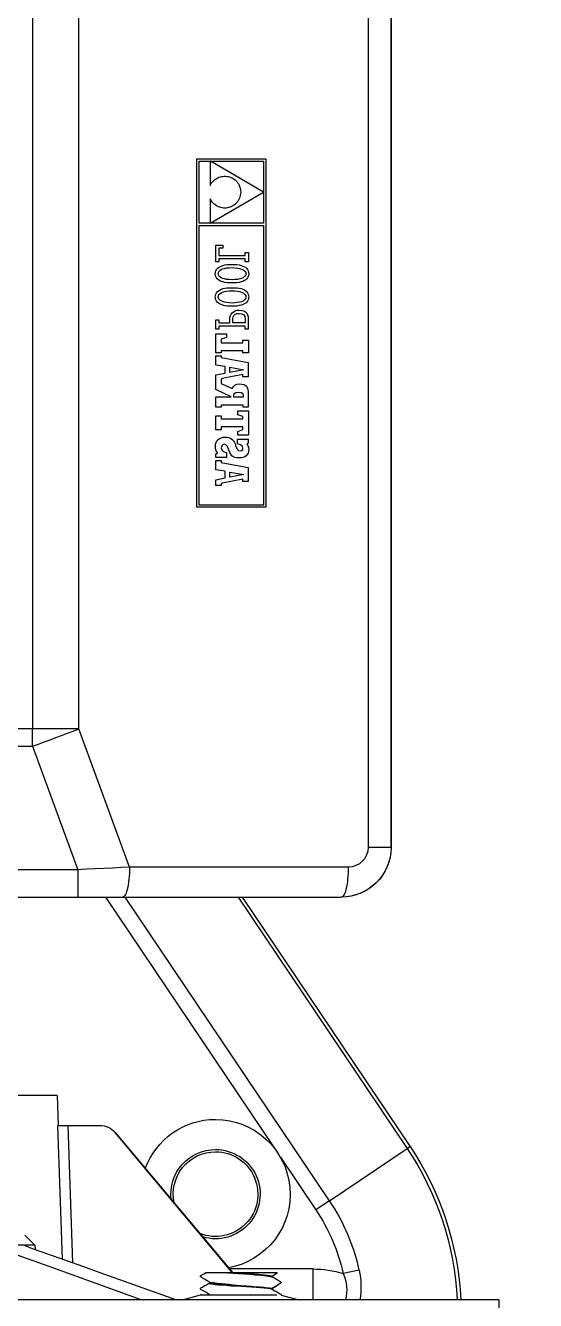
# Model space of a CAD drawing. Header units: millimetres. Extents: x -294625 to 2136527, y -251383 to 128331.
# Drawn here: x 1087869.5 to 1087920.7, y -78217.3 to -78089.6 of the extents above; entities that cross this region are included whole.
import ezdxf

# ---------------------------------------------------------------- set-up
doc = ezdxf.new("R2010")
doc.units = ezdxf.units.MM
doc.layers.add('N3-NOTE', color=11, linetype='Continuous', lineweight=13)
doc.styles.add('P-VNTIMEH', font='vntimeh.shx', dxfattribs={"width": 0.75, "height": 300})
doc.dimstyles.new('N-NOTE', dxfattribs={"dimtxt": 200, "dimasz": 30, "dimexe": 50, "dimexo": 50, "dimgap": 100, "dimtad": 1, "dimdec": 0, "dimdsep": 46, "dimtxsty": 'P-VNTIMEH', "dimblk": 'OPEN30', "dimcen": 0, "dimse1": 1, "dimse2": 1, "dimclrd": 256, "dimclre": 7, "dimclrt": 256, "dimadec": 0, "dimazin": 0, "dimtfac": 1, "dimtdec": 0, "dimtix": 1, "dimtmove": 2, "dimatfit": 3, "dimldrblk": 'OPEN30', "dimfxl": 1, "dimtolj": 1, "dimtzin": 0, "dimarcsym": 0})

# ---------------------------------------------------------------- blocks, each defined once
blk = doc.blocks.new('MB bom')
at = {"color": 8, "linetype": 'Continuous'}
for p, q in [((-199063.15, 638736.99), (-199069.15, 638737.04)), ((-199063.15, 638736.99), (-199063.15, 638672.04)), ((-199053.21, 638719.98), (-199047.96, 638727.78)), ((-199047.96, 638727.78), (-199047.75, 638728.08)), ((-199022.75, 638710.8), (-199047.96, 638727.78)), ((-199047.75, 638728.08), (-199022.75, 638711.24)), ((-198921.42, 638726.17), (-199017.78, 638726.17)), ((-199017.75, 638726.17), (-198921.45, 638726.17)), ((-199017.75, 638723.87), (-199017.75, 638726.17)), ((-199060.16, 638722.95), (-199060.52, 638721.35)), ((-198921.45, 638723.87), (-199017.75, 638723.87)), ((-199022.6, 638721.39), (-199022.68, 638721.32)), ((-199022.49, 638721.46), (-199022.6, 638721.39)), ((-199022.35, 638721.52), (-199022.49, 638721.46)), ((-199022.18, 638721.58), (-199022.35, 638721.52)), ((-199021.98, 638721.64), (-199022.18, 638721.58)), ((-199021.76, 638721.69), (-199021.98, 638721.64)), ((-199021.51, 638721.74), (-199021.76, 638721.69)), ((-199021.25, 638721.78), (-199021.51, 638721.74)), ((-199020.97, 638721.81), (-199021.25, 638721.78)), ((-199020.68, 638721.83), (-199020.97, 638721.81)), ((-199020.37, 638721.85), (-199020.68, 638721.83)), ((-199020.06, 638721.86), (-199020.37, 638721.85)), ((-199019.75, 638721.87), (-199020.06, 638721.86)), ((-199019.75, 638721.87), (-199019.75, 638699.91)), ((-199022.73, 638721.25), (-199022.75, 638721.17)), ((-199022.75, 638699.21), (-199022.75, 638721.17)), ((-199022.75, 638604.29), (-199022.75, 638721.16)), ((-199022.68, 638721.32), (-199022.73, 638721.25)), ((-199053.21, 638719.98), (-199054.12, 638718.62)), ((-199053.21, 638719.98), (-199022.75, 638699.47)), ((-199063.15, 638718.34), (-199060.05, 638718.34)), ((-199060.05, 638718.34), (-199060.05, 638709.94)), ((-199048.84, 638715.06), (-199054.12, 638718.62)), ((-199062.67, 638715.14), (-199063.15, 638716.95)), ((-199062.67, 638715.14), (-199062.67, 638715.14)), ((-199062.63, 638715.13), (-199062.67, 638715.14)), ((-199062.61, 638715.12), (-199062.63, 638715.13)), ((-199062.6, 638715.11), (-199062.61, 638715.12)), ((-199062.59, 638715.09), (-199062.6, 638715.11)), ((-199062.55, 638715.03), (-199062.59, 638715.09)), ((-199062.49, 638714.93), (-199062.55, 638715.03)), ((-199061.54, 638715.01), (-199061.62, 638714.87)), ((-199061.49, 638715.08), (-199061.54, 638715.01)), ((-199061.46, 638715.13), (-199061.49, 638715.08)), ((-199061.43, 638715.14), (-199061.46, 638715.13)), ((-199061.42, 638715.14), (-199061.43, 638715.14)), ((-199061.41, 638715.14), (-199061.42, 638715.14)), ((-199061.4, 638715.14), (-199061.41, 638715.14)), ((-199061.37, 638715.12), (-199061.4, 638715.14)), ((-199061.35, 638715.1), (-199061.37, 638715.12)), ((-199061.34, 638715.09), (-199061.35, 638715.1)), ((-199061.3, 638715.02), (-199061.34, 638715.09)), ((-199061.24, 638714.93), (-199061.3, 638715.02)), ((-199062.65, 638712.12), (-199062.65, 638714.7)), ((-199062.45, 638714.85), (-199062.49, 638714.93)), ((-199062.36, 638714.7), (-199062.45, 638714.85)), ((-199062.24, 638714.49), (-199062.36, 638714.7)), ((-199062.08, 638714.22), (-199062.24, 638714.49)), ((-199062.06, 638714.21), (-199062.08, 638714.22)), ((-199062.06, 638714.15), (-199062.08, 638714.21)), ((-199062.04, 638714.2), (-199062.06, 638714.21)), ((-199062.02, 638713.99), (-199062.06, 638714.15)), ((-199062, 638714.21), (-199062.04, 638714.2)), ((-199062.03, 638714.19), (-199062.04, 638714.19)), ((-199062.04, 638714.19), (-199062.04, 638714.19)), ((-199061.99, 638714.12), (-199062.03, 638714.19)), ((-199061.99, 638713.75), (-199062.02, 638713.99)), ((-199061.98, 638714.24), (-199062, 638714.21)), ((-199061.96, 638713.96), (-199061.99, 638714.12)), ((-199061.96, 638713.44), (-199061.99, 638713.75)), ((-199061.95, 638714.3), (-199061.98, 638714.24)), ((-199061.93, 638713.72), (-199061.96, 638713.96)), ((-199061.88, 638714.42), (-199061.95, 638714.3)), ((-199061.89, 638713.41), (-199061.93, 638713.72)), ((-199061.84, 638714.48), (-199061.88, 638714.42)), ((-199061.8, 638714.55), (-199061.84, 638714.48)), ((-199061.73, 638714.67), (-199061.8, 638714.55)), ((-199061.62, 638714.87), (-199061.73, 638714.67)), ((-199061.19, 638714.84), (-199061.24, 638714.93)), ((-199061.11, 638714.69), (-199061.19, 638714.84)), ((-199060.99, 638714.49), (-199061.11, 638714.69)), ((-199060.83, 638714.22), (-199060.99, 638714.49)), ((-199060.81, 638714.21), (-199060.83, 638714.22)), ((-199060.79, 638714.2), (-199060.81, 638714.21)), ((-199060.81, 638714.2), (-199060.81, 638714.2)), ((-199060.78, 638714.2), (-199060.79, 638714.19)), ((-199060.75, 638714.13), (-199060.78, 638714.2)), ((-199060.71, 638713.98), (-199060.75, 638714.13)), ((-199060.68, 638713.75), (-199060.71, 638713.98)), ((-199060.65, 638713.45), (-199060.68, 638713.75)), ((-199060.45, 638714.75), (-199060.45, 638714.76)), ((-199060.45, 638714.72), (-199060.45, 638710.71)), ((-199022.75, 638697.49), (-199047.91, 638714.43)), ((-199061.92, 638713.07), (-199061.96, 638713.44)), ((-199061.89, 638712.63), (-199061.92, 638713.07)), ((-199061.86, 638713.04), (-199061.89, 638713.41)), ((-199061.86, 638712.16), (-199061.89, 638712.63)), ((-199061.83, 638712.62), (-199061.86, 638713.04)), ((-199061.79, 638712.14), (-199061.83, 638712.62)), ((-199060.62, 638713.09), (-199060.65, 638713.45)), ((-199060.58, 638712.67), (-199060.62, 638713.09)), ((-199060.55, 638712.2), (-199060.58, 638712.67)), ((-198948.72, 638713.59), (-198983.66, 638713.59)), ((-198983.66, 638713.59), (-198983.66, 638706.67)), ((-198955.38, 638713.37), (-198983.44, 638713.37)), ((-198983.44, 638713.37), (-198983.44, 638706.89)), ((-198955.38, 638706.89), (-198955.38, 638713.37)), ((-198955.15, 638713.37), (-198955.15, 638708.01)), ((-198955.15, 638708.01), (-198952.06, 638713.37)), ((-198952.06, 638713.37), (-198955.15, 638713.37)), ((-198952.05, 638713.37), (-198948.94, 638708.03)), ((-198948.94, 638713.37), (-198952.05, 638713.37)), ((-198948.94, 638708.03), (-198948.94, 638713.37)), ((-198948.72, 638706.67), (-198948.72, 638713.59)), ((-199062.67, 638712.13), (-199062.67, 638707.23)), ((-199062.65, 638712.12), (-199062.67, 638712.13)), ((-199062.65, 638712.12), (-199062.65, 638712.04)), ((-199061.82, 638711.65), (-199061.86, 638712.16)), ((-199061.79, 638711.14), (-199061.82, 638711.65)), ((-199061.76, 638711.65), (-199061.79, 638712.14)), ((-199061.76, 638710.63), (-199061.79, 638711.14)), ((-199061.73, 638711.14), (-199061.76, 638711.65)), ((-199061.7, 638710.63), (-199061.73, 638711.14)), ((-199060.51, 638711.7), (-199060.55, 638712.2)), ((-199060.48, 638711.19), (-199060.51, 638711.7)), ((-199060.45, 638710.68), (-199060.48, 638711.19)), ((-198980.84, 638711.3), (-198981.25, 638709.2)), ((-198981.07, 638711.82), (-198981.07, 638711.3)), ((-198979.66, 638711.82), (-198981.07, 638711.82)), ((-198981.07, 638711.3), (-198980.84, 638711.3)), ((-198980.38, 638711.38), (-198980.65, 638709.98)), ((-198980.13, 638709.98), (-198980.38, 638711.38)), ((-198979.15, 638709.1), (-198979.66, 638711.82)), ((-198978.66, 638711.32), (-198978.7, 638711.13)), ((-198978.59, 638711.49), (-198978.66, 638711.32)), ((-198978.49, 638711.62), (-198978.59, 638711.49)), ((-198978.37, 638711.73), (-198978.49, 638711.62)), ((-198978.23, 638711.81), (-198978.37, 638711.73)), ((-198978.06, 638711.86), (-198978.23, 638711.81)), ((-198977.87, 638711.88), (-198978.06, 638711.86)), ((-198978, 638711.01), (-198977.97, 638711.16)), ((-198977.97, 638711.16), (-198977.87, 638711.27)), ((-198977.65, 638711.86), (-198977.87, 638711.88)), ((-198977.87, 638711.27), (-198977.73, 638711.3)), ((-198977.73, 638711.3), (-198977.52, 638711.24)), ((-198977.46, 638711.79), (-198977.65, 638711.86)), ((-198977.52, 638711.24), (-198977.38, 638711.05)), ((-198977.3, 638711.68), (-198977.46, 638711.79)), ((-198977.22, 638711.83), (-198977.3, 638711.68)), ((-198976.82, 638711.83), (-198977.22, 638711.83)), ((-198976.82, 638710.76), (-198976.82, 638711.83)), ((-198973.98, 638711.84), (-198976.44, 638711.84)), ((-198976.44, 638711.84), (-198976.44, 638710.77)), ((-198976.05, 638710.77), (-198975.87, 638711.3)), ((-198975.87, 638711.3), (-198975.6, 638711.3)), ((-198975.6, 638711.3), (-198975.6, 638709.1)), ((-198974.79, 638709.1), (-198974.79, 638711.3)), ((-198974.79, 638711.3), (-198974.55, 638711.3)), ((-198974.55, 638711.3), (-198974.37, 638710.77)), ((-198973.98, 638710.77), (-198973.98, 638711.84)), ((-198972.3, 638711.83), (-198973.62, 638711.83)), ((-198973.62, 638711.83), (-198973.62, 638711.31)), ((-198973.62, 638711.31), (-198973.41, 638711.31)), ((-198973.41, 638711.31), (-198973.41, 638709.1)), ((-198972.6, 638711.31), (-198972.6, 638710.37)), ((-198972.47, 638711.31), (-198972.6, 638711.31)), ((-198972.26, 638711.27), (-198972.47, 638711.31)), ((-198972.04, 638711.82), (-198972.3, 638711.83)), ((-198972.14, 638711.12), (-198972.26, 638711.27)), ((-198971.83, 638711.79), (-198972.04, 638711.82)), ((-198971.65, 638711.73), (-198971.83, 638711.79)), ((-198971.51, 638711.64), (-198971.65, 638711.73)), ((-198971.41, 638711.52), (-198971.51, 638711.64)), ((-198971.34, 638711.37), (-198971.41, 638711.52)), ((-198971.3, 638711.19), (-198971.34, 638711.37)), ((-198971.28, 638710.97), (-198971.3, 638711.19)), ((-198970.34, 638711.3), (-198970.74, 638709.2)), ((-198969.15, 638711.82), (-198970.57, 638711.82)), ((-198970.57, 638711.82), (-198970.57, 638711.3)), ((-198970.57, 638711.3), (-198970.34, 638711.3)), ((-198969.88, 638711.38), (-198970.14, 638709.98)), ((-198969.62, 638709.98), (-198969.88, 638711.38)), ((-198968.64, 638709.1), (-198969.15, 638711.82)), ((-198968.17, 638711.84), (-198968.17, 638711.3)), ((-198966.91, 638711.84), (-198968.17, 638711.84)), ((-198968.17, 638711.3), (-198967.96, 638711.3)), ((-198967.96, 638711.3), (-198967.96, 638709.1)), ((-198967.15, 638711.3), (-198966.91, 638711.3)), ((-198967.15, 638709.1), (-198967.15, 638711.3)), ((-198966.91, 638711.3), (-198966.91, 638711.84)), ((-198965.49, 638711.83), (-198965.79, 638711.83)), ((-198965.79, 638711.83), (-198965.79, 638711.53)), ((-198965.79, 638711.53), (-198965.49, 638711.53)), ((-198964.73, 638711.83), (-198965.49, 638711.83)), ((-198965.49, 638711.53), (-198965.49, 638708.87)), ((-198965.16, 638711.53), (-198965.16, 638710.28)), ((-198964.74, 638711.53), (-198965.16, 638711.53)), ((-198964.52, 638711.49), (-198964.74, 638711.53)), ((-198964.53, 638711.82), (-198964.73, 638711.83)), ((-198964.35, 638711.76), (-198964.53, 638711.82)), ((-198964.35, 638711.37), (-198964.52, 638711.49)), ((-198964.2, 638711.68), (-198964.35, 638711.76)), ((-198964.25, 638711.18), (-198964.35, 638711.37)), ((-198964.21, 638710.91), (-198964.25, 638711.18)), ((-198964.07, 638711.55), (-198964.2, 638711.68)), ((-198963.97, 638711.38), (-198964.07, 638711.55)), ((-198963.91, 638711.18), (-198963.97, 638711.38)), ((-198963.88, 638710.93), (-198963.91, 638711.18)), ((-198963.33, 638711.28), (-198963.39, 638711.11)), ((-198963.26, 638711.44), (-198963.33, 638711.28)), ((-198963.17, 638711.57), (-198963.26, 638711.44)), ((-198963.08, 638711.68), (-198963.17, 638711.57)), ((-198963.04, 638711.15), (-198963.09, 638710.97)), ((-198962.97, 638711.77), (-198963.08, 638711.68)), ((-198962.97, 638711.31), (-198963.04, 638711.15)), ((-198962.84, 638711.83), (-198962.97, 638711.77)), ((-198962.89, 638711.43), (-198962.97, 638711.31)), ((-198962.79, 638711.51), (-198962.89, 638711.43)), ((-198962.71, 638711.87), (-198962.84, 638711.83)), ((-198962.69, 638711.57), (-198962.79, 638711.51)), ((-198962.56, 638711.89), (-198962.71, 638711.87)), ((-198962.57, 638711.58), (-198962.69, 638711.57)), ((-198962.45, 638711.57), (-198962.57, 638711.58)), ((-198962.41, 638711.87), (-198962.56, 638711.89)), ((-198962.34, 638711.51), (-198962.45, 638711.57)), ((-198962.28, 638711.83), (-198962.41, 638711.87)), ((-198962.25, 638711.43), (-198962.34, 638711.51)), ((-198962.15, 638711.77), (-198962.28, 638711.83)), ((-198962.16, 638711.31), (-198962.25, 638711.43)), ((-198962.09, 638711.15), (-198962.16, 638711.31)), ((-198962.04, 638711.68), (-198962.15, 638711.77)), ((-198962.03, 638710.96), (-198962.09, 638711.15)), ((-198961.95, 638711.57), (-198962.04, 638711.68)), ((-198961.86, 638711.44), (-198961.95, 638711.57)), ((-198961.79, 638711.29), (-198961.86, 638711.44)), ((-198961.73, 638711.11), (-198961.79, 638711.29)), ((-198961, 638711.28), (-198961.06, 638711.11)), ((-198960.92, 638711.44), (-198961, 638711.28)), ((-198960.84, 638711.57), (-198960.92, 638711.44)), ((-198960.74, 638711.68), (-198960.84, 638711.57)), ((-198960.7, 638711.15), (-198960.76, 638710.97)), ((-198960.63, 638711.77), (-198960.74, 638711.68)), ((-198960.64, 638711.31), (-198960.7, 638711.15)), ((-198960.55, 638711.43), (-198960.64, 638711.31)), ((-198960.51, 638711.83), (-198960.63, 638711.77)), ((-198960.46, 638711.51), (-198960.55, 638711.43)), ((-198960.37, 638711.87), (-198960.51, 638711.83)), ((-198960.35, 638711.57), (-198960.46, 638711.51)), ((-198960.23, 638711.89), (-198960.37, 638711.87)), ((-198960.24, 638711.58), (-198960.35, 638711.57)), ((-198960.12, 638711.57), (-198960.24, 638711.58)), ((-198960.08, 638711.87), (-198960.23, 638711.89)), ((-198960.01, 638711.51), (-198960.12, 638711.57)), ((-198959.94, 638711.83), (-198960.08, 638711.87)), ((-198959.91, 638711.43), (-198960.01, 638711.51)), ((-198959.82, 638711.77), (-198959.94, 638711.83)), ((-198959.83, 638711.31), (-198959.91, 638711.43)), ((-198959.76, 638711.15), (-198959.83, 638711.31)), ((-198959.71, 638711.68), (-198959.82, 638711.77)), ((-198959.7, 638710.96), (-198959.76, 638711.15)), ((-198959.61, 638711.57), (-198959.71, 638711.68)), ((-198959.53, 638711.44), (-198959.61, 638711.57)), ((-198959.46, 638711.29), (-198959.53, 638711.44)), ((-198959.4, 638711.11), (-198959.46, 638711.29)), ((-198958.09, 638711.84), (-198959.03, 638711.84)), ((-198959.03, 638711.84), (-198959.03, 638711.52)), ((-198959.03, 638711.52), (-198958.73, 638711.52)), ((-198958.73, 638711.52), (-198958.73, 638708.88)), ((-198958.4, 638708.88), (-198958.4, 638711.52)), ((-198958.4, 638711.52), (-198958.09, 638711.52)), ((-198958.09, 638711.52), (-198958.09, 638711.84)), ((-199061.73, 638710.12), (-199061.76, 638710.63)), ((-199061.69, 638709.63), (-199061.73, 638710.12)), ((-199061.66, 638710.13), (-199061.7, 638710.63)), ((-199061.63, 638709.65), (-199061.66, 638710.13)), ((-199060.45, 638710.33), (-199060.47, 638710.69)), ((-199060.45, 638710.68), (-199060.45, 638710.71)), ((-199060.45, 638710.68), (-199060.45, 638709.74)), ((-199060.45, 638710.68), (-199060.45, 638710.36)), ((-199060.45, 638710.33), (-199060.45, 638710.28)), ((-199046.37, 638698.46), (-199060.45, 638710.28)), ((-199060.45, 638710.26), (-199046.37, 638698.45)), ((-198980.65, 638709.98), (-198980.13, 638709.98)), ((-198978.7, 638711.13), (-198978.71, 638710.9)), ((-198978.71, 638710.9), (-198978.7, 638710.68)), ((-198978.7, 638710.68), (-198978.66, 638710.49)), ((-198978.66, 638710.49), (-198978.59, 638710.33)), ((-198978.59, 638710.33), (-198978.49, 638710.19)), ((-198978.49, 638710.19), (-198978.34, 638710.07)), ((-198978.34, 638710.07), (-198978.16, 638709.97)), ((-198978.16, 638709.97), (-198977.93, 638709.88)), ((-198977.96, 638710.84), (-198978, 638711.01)), ((-198977.82, 638710.72), (-198977.96, 638710.84)), ((-198977.93, 638709.88), (-198977.57, 638709.73)), ((-198977.52, 638710.59), (-198977.82, 638710.72)), ((-198977.29, 638710.5), (-198977.52, 638710.59)), ((-198977.38, 638711.05), (-198977.3, 638710.76)), ((-198977.3, 638710.76), (-198976.82, 638710.76)), ((-198977.1, 638710.4), (-198977.29, 638710.5)), ((-198976.95, 638710.3), (-198977.1, 638710.4)), ((-198976.83, 638710.18), (-198976.95, 638710.3)), ((-198976.74, 638710.04), (-198976.83, 638710.18)), ((-198976.67, 638709.89), (-198976.74, 638710.04)), ((-198976.64, 638709.72), (-198976.67, 638709.89)), ((-198976.44, 638710.77), (-198976.05, 638710.77)), ((-198974.37, 638710.77), (-198973.98, 638710.77)), ((-198972.6, 638710.37), (-198972.47, 638710.37)), ((-198972.59, 638708.57), (-198972.59, 638710.12)), ((-198972.59, 638710.12), (-198971.86, 638708.57)), ((-198972.47, 638710.37), (-198972.26, 638710.42)), ((-198972.26, 638710.42), (-198972.15, 638710.58)), ((-198972.15, 638710.58), (-198972.11, 638710.86)), ((-198972.11, 638710.86), (-198972.14, 638711.12)), ((-198971.75, 638710.23), (-198971.53, 638710.35)), ((-198971.23, 638709.1), (-198971.75, 638710.23)), ((-198971.53, 638710.35), (-198971.39, 638710.5)), ((-198971.39, 638710.5), (-198971.31, 638710.7)), ((-198971.31, 638710.7), (-198971.28, 638710.97)), ((-198970.14, 638709.98), (-198969.62, 638709.98)), ((-198965.16, 638710.28), (-198964.76, 638710.28)), ((-198965.16, 638708.87), (-198965.16, 638709.98)), ((-198965.16, 638709.98), (-198964.77, 638709.98)), ((-198964.77, 638709.98), (-198964.59, 638709.99)), ((-198964.76, 638710.28), (-198964.56, 638710.31)), ((-198964.59, 638709.99), (-198964.43, 638710.04)), ((-198964.56, 638710.31), (-198964.41, 638710.38)), ((-198964.43, 638710.04), (-198964.28, 638710.11)), ((-198964.41, 638710.38), (-198964.3, 638710.51)), ((-198964.3, 638710.51), (-198964.23, 638710.69)), ((-198964.28, 638710.11), (-198964.14, 638710.21)), ((-198964.23, 638710.69), (-198964.21, 638710.91)), ((-198964.14, 638710.21), (-198964.04, 638710.34)), ((-198964.04, 638710.34), (-198963.95, 638710.51)), ((-198963.95, 638710.51), (-198963.9, 638710.7)), ((-198963.9, 638710.7), (-198963.88, 638710.93)), ((-198963.47, 638710.69), (-198963.49, 638710.46)), ((-198963.49, 638710.46), (-198963.49, 638710.2)), ((-198963.49, 638710.2), (-198963.49, 638709.95)), ((-198963.49, 638709.95), (-198963.47, 638709.71)), ((-198963.43, 638710.91), (-198963.47, 638710.69)), ((-198963.39, 638711.11), (-198963.43, 638710.91)), ((-198963.16, 638710.49), (-198963.17, 638710.2)), ((-198963.17, 638710.2), (-198963.16, 638709.91)), ((-198963.13, 638710.74), (-198963.16, 638710.49)), ((-198963.16, 638709.91), (-198963.13, 638709.66)), ((-198963.09, 638710.97), (-198963.13, 638710.74)), ((-198961.99, 638710.74), (-198962.03, 638710.96)), ((-198961.96, 638710.49), (-198961.99, 638710.74)), ((-198961.99, 638709.66), (-198961.96, 638709.91)), ((-198961.95, 638710.2), (-198961.96, 638710.49)), ((-198961.96, 638709.91), (-198961.95, 638710.2)), ((-198961.69, 638710.91), (-198961.73, 638711.11)), ((-198961.65, 638710.69), (-198961.69, 638710.91)), ((-198961.63, 638710.46), (-198961.65, 638710.69)), ((-198961.65, 638709.71), (-198961.63, 638709.95)), ((-198961.63, 638710.2), (-198961.63, 638710.46)), ((-198961.63, 638709.95), (-198961.63, 638710.2)), ((-198961.15, 638710.46), (-198961.16, 638710.2)), ((-198961.16, 638710.2), (-198961.15, 638709.95)), ((-198961.13, 638710.69), (-198961.15, 638710.46)), ((-198961.15, 638709.95), (-198961.13, 638709.71)), ((-198961.1, 638710.91), (-198961.13, 638710.69)), ((-198961.06, 638711.11), (-198961.1, 638710.91)), ((-198960.82, 638710.49), (-198960.83, 638710.2)), ((-198960.83, 638710.2), (-198960.82, 638709.91)), ((-198960.8, 638710.74), (-198960.82, 638710.49)), ((-198960.82, 638709.91), (-198960.8, 638709.66)), ((-198960.76, 638710.97), (-198960.8, 638710.74)), ((-198959.66, 638710.74), (-198959.7, 638710.96)), ((-198959.63, 638710.49), (-198959.66, 638710.74)), ((-198959.65, 638709.66), (-198959.63, 638709.91)), ((-198959.62, 638710.2), (-198959.63, 638710.49)), ((-198959.63, 638709.91), (-198959.62, 638710.2)), ((-198959.35, 638710.91), (-198959.4, 638711.11)), ((-198959.32, 638710.69), (-198959.35, 638710.91)), ((-198959.3, 638710.46), (-198959.32, 638710.69)), ((-198959.32, 638709.71), (-198959.3, 638709.95)), ((-198959.29, 638710.2), (-198959.3, 638710.46)), ((-198959.3, 638709.95), (-198959.29, 638710.2)), ((-198953.6, 638709.87), (-198953.62, 638709.74)), ((-198953.56, 638709.99), (-198953.6, 638709.87)), ((-198953.52, 638710.11), (-198953.56, 638709.99)), ((-198953.46, 638710.23), (-198953.52, 638710.11)), ((-198953.39, 638710.34), (-198953.46, 638710.23)), ((-198953.32, 638710.45), (-198953.39, 638710.34)), ((-198953.23, 638710.55), (-198953.32, 638710.45)), ((-198953.14, 638710.64), (-198953.23, 638710.55)), ((-198953.03, 638710.73), (-198953.14, 638710.64)), ((-198952.92, 638710.81), (-198953.03, 638710.73)), ((-198952.8, 638710.88), (-198952.92, 638710.81)), ((-198952.66, 638710.94), (-198952.8, 638710.88)), ((-198952.52, 638710.99), (-198952.66, 638710.94)), ((-198952.37, 638711.03), (-198952.52, 638710.99)), ((-198952.21, 638711.06), (-198952.37, 638711.03)), ((-198952.04, 638711.08), (-198952.21, 638711.06)), ((-198951.86, 638711.06), (-198952.04, 638711.08)), ((-198951.7, 638711.03), (-198951.86, 638711.06)), ((-198951.54, 638710.99), (-198951.7, 638711.03)), ((-198951.39, 638710.93), (-198951.54, 638710.99)), ((-198951.26, 638710.87), (-198951.39, 638710.93)), ((-198951.14, 638710.79), (-198951.26, 638710.87)), ((-198951.02, 638710.71), (-198951.14, 638710.79)), ((-198950.92, 638710.61), (-198951.02, 638710.71)), ((-198950.83, 638710.51), (-198950.92, 638710.61)), ((-198950.74, 638710.41), (-198950.83, 638710.51)), ((-198950.67, 638710.3), (-198950.74, 638710.41)), ((-198950.61, 638710.18), (-198950.67, 638710.3)), ((-198950.56, 638710.06), (-198950.61, 638710.18)), ((-198950.52, 638709.93), (-198950.56, 638710.06)), ((-198950.49, 638709.8), (-198950.52, 638709.93)), ((-199061.66, 638709.19), (-199061.69, 638709.63)), ((-199061.63, 638708.81), (-199061.66, 638709.19)), ((-199061.6, 638709.21), (-199061.63, 638709.65)), ((-199061.6, 638708.48), (-199061.63, 638708.81)), ((-199061.57, 638708.83), (-199061.6, 638709.21)), ((-199061.53, 638708.51), (-199061.57, 638708.83)), ((-199060.45, 638709.74), (-199060.45, 638707.52)), ((-198981.39, 638709.1), (-198981.48, 638709.1)), ((-198981.48, 638709.1), (-198981.48, 638708.57)), ((-198981.34, 638709.11), (-198981.39, 638709.1)), ((-198981.28, 638709.14), (-198981.34, 638709.11)), ((-198981.25, 638709.2), (-198981.28, 638709.14)), ((-198980.89, 638708.57), (-198980.72, 638709.52)), ((-198980.72, 638709.52), (-198980.05, 638709.51)), ((-198980.05, 638709.51), (-198979.89, 638708.57)), ((-198978.98, 638709.1), (-198979.15, 638709.1)), ((-198978.98, 638708.57), (-198978.98, 638709.1)), ((-198978.19, 638709.64), (-198978.66, 638709.64)), ((-198978.66, 638709.64), (-198978.66, 638708.57)), ((-198978.29, 638708.57), (-198978.19, 638708.75)), ((-198978.07, 638709.34), (-198978.19, 638709.64)), ((-198978.19, 638708.75), (-198977.98, 638708.62)), ((-198977.9, 638709.17), (-198978.07, 638709.34)), ((-198977.98, 638708.62), (-198977.77, 638708.55)), ((-198977.68, 638709.12), (-198977.9, 638709.17)), ((-198977.51, 638709.16), (-198977.68, 638709.12)), ((-198977.57, 638709.73), (-198977.39, 638709.59)), ((-198977.39, 638709.26), (-198977.51, 638709.16)), ((-198977.39, 638709.59), (-198977.34, 638709.42)), ((-198977.34, 638709.42), (-198977.39, 638709.26)), ((-198977.33, 638708.54), (-198977.16, 638708.6)), ((-198977.16, 638708.6), (-198977, 638708.68)), ((-198977, 638708.68), (-198976.87, 638708.8)), ((-198976.87, 638708.8), (-198976.77, 638708.94)), ((-198976.77, 638708.94), (-198976.69, 638709.11)), ((-198976.69, 638709.11), (-198976.64, 638709.31)), ((-198976.63, 638709.53), (-198976.64, 638709.72)), ((-198976.64, 638709.31), (-198976.63, 638709.53)), ((-198975.6, 638709.1), (-198975.9, 638709.1)), ((-198975.9, 638709.1), (-198975.9, 638708.57)), ((-198974.5, 638709.1), (-198974.79, 638709.1)), ((-198974.5, 638708.57), (-198974.5, 638709.1)), ((-198973.41, 638709.1), (-198973.62, 638709.1)), ((-198973.62, 638709.1), (-198973.62, 638708.57)), ((-198970.89, 638709.1), (-198971.23, 638709.1)), ((-198970.83, 638709.11), (-198970.89, 638709.1)), ((-198970.78, 638709.14), (-198970.83, 638709.11)), ((-198970.74, 638709.2), (-198970.78, 638709.14)), ((-198970.38, 638708.57), (-198970.21, 638709.52)), ((-198970.21, 638709.52), (-198969.55, 638709.51)), ((-198969.55, 638709.51), (-198969.39, 638708.57)), ((-198968.47, 638709.1), (-198968.64, 638709.1)), ((-198968.47, 638708.57), (-198968.47, 638709.1)), ((-198967.96, 638709.1), (-198968.17, 638709.1)), ((-198968.17, 638709.1), (-198968.17, 638708.57)), ((-198966.8, 638709.1), (-198967.15, 638709.1)), ((-198966.62, 638709.63), (-198966.8, 638709.1)), ((-198966.25, 638709.63), (-198966.62, 638709.63)), ((-198966.25, 638708.57), (-198966.25, 638709.63)), ((-198965.49, 638708.87), (-198965.79, 638708.87)), ((-198965.79, 638708.87), (-198965.79, 638708.57)), ((-198964.85, 638708.87), (-198965.16, 638708.87)), ((-198964.85, 638708.57), (-198964.85, 638708.87)), ((-198963.47, 638709.71), (-198963.44, 638709.49)), ((-198963.44, 638709.49), (-198963.39, 638709.29)), ((-198963.39, 638709.29), (-198963.33, 638709.12)), ((-198963.33, 638709.12), (-198963.26, 638708.96)), ((-198963.26, 638708.96), (-198963.18, 638708.83)), ((-198963.18, 638708.83), (-198963.08, 638708.72)), ((-198963.13, 638709.66), (-198963.09, 638709.44)), ((-198963.09, 638709.44), (-198963.03, 638709.25)), ((-198963.08, 638708.72), (-198962.97, 638708.63)), ((-198963.03, 638709.25), (-198962.96, 638709.1)), ((-198962.97, 638708.63), (-198962.85, 638708.57)), ((-198962.96, 638709.1), (-198962.88, 638708.98)), ((-198962.88, 638708.98), (-198962.78, 638708.89)), ((-198962.78, 638708.89), (-198962.67, 638708.84)), ((-198962.67, 638708.84), (-198962.56, 638708.82)), ((-198962.56, 638708.82), (-198962.44, 638708.84)), ((-198962.44, 638708.84), (-198962.33, 638708.89)), ((-198962.33, 638708.89), (-198962.24, 638708.98)), ((-198962.28, 638708.57), (-198962.16, 638708.63)), ((-198962.24, 638708.98), (-198962.15, 638709.1)), ((-198962.16, 638708.63), (-198962.05, 638708.72)), ((-198962.15, 638709.1), (-198962.08, 638709.25)), ((-198962.08, 638709.25), (-198962.03, 638709.44)), ((-198962.05, 638708.72), (-198961.95, 638708.83)), ((-198962.03, 638709.44), (-198961.99, 638709.66)), ((-198961.95, 638708.83), (-198961.87, 638708.96)), ((-198961.87, 638708.96), (-198961.79, 638709.12)), ((-198961.79, 638709.12), (-198961.73, 638709.3)), ((-198961.73, 638709.3), (-198961.69, 638709.49)), ((-198961.69, 638709.49), (-198961.65, 638709.71)), ((-198961.13, 638709.71), (-198961.1, 638709.49)), ((-198961.1, 638709.49), (-198961.06, 638709.29)), ((-198961.06, 638709.29), (-198961, 638709.12)), ((-198961, 638709.12), (-198960.93, 638708.96)), ((-198960.93, 638708.96), (-198960.84, 638708.83)), ((-198960.84, 638708.83), (-198960.75, 638708.72)), ((-198960.8, 638709.66), (-198960.76, 638709.44)), ((-198960.76, 638709.44), (-198960.7, 638709.25)), ((-198960.75, 638708.72), (-198960.64, 638708.63)), ((-198960.7, 638709.25), (-198960.63, 638709.1)), ((-198960.64, 638708.63), (-198960.51, 638708.57)), ((-198960.63, 638709.1), (-198960.54, 638708.98)), ((-198960.54, 638708.98), (-198960.45, 638708.89)), ((-198960.45, 638708.89), (-198960.34, 638708.84)), ((-198960.34, 638708.84), (-198960.22, 638708.82)), ((-198960.22, 638708.82), (-198960.11, 638708.84)), ((-198960.11, 638708.84), (-198960, 638708.89)), ((-198960, 638708.89), (-198959.9, 638708.98)), ((-198959.95, 638708.57), (-198959.83, 638708.63)), ((-198959.9, 638708.98), (-198959.82, 638709.1)), ((-198959.83, 638708.63), (-198959.71, 638708.72)), ((-198959.82, 638709.1), (-198959.75, 638709.25)), ((-198959.75, 638709.25), (-198959.7, 638709.44)), ((-198959.71, 638708.72), (-198959.62, 638708.83)), ((-198959.7, 638709.44), (-198959.65, 638709.66)), ((-198959.62, 638708.83), (-198959.53, 638708.96)), ((-198959.53, 638708.96), (-198959.46, 638709.12)), ((-198959.46, 638709.12), (-198959.4, 638709.3)), ((-198959.4, 638709.3), (-198959.35, 638709.49)), ((-198959.35, 638709.49), (-198959.32, 638709.71)), ((-198959.04, 638708.88), (-198959.04, 638708.57)), ((-198958.73, 638708.88), (-198959.04, 638708.88)), ((-198957.66, 638708.88), (-198958.4, 638708.88)), ((-198957.36, 638709.28), (-198957.66, 638709.28)), ((-198957.66, 638709.28), (-198957.66, 638708.88)), ((-198957.36, 638708.57), (-198957.36, 638709.28)), ((-198953.62, 638709.74), (-198953.64, 638709.61)), ((-198953.64, 638709.61), (-198953.64, 638709.48)), ((-198953.64, 638709.48), (-198953.64, 638709.35)), ((-198953.64, 638709.35), (-198953.62, 638709.22)), ((-198953.62, 638709.22), (-198953.6, 638709.09)), ((-198953.6, 638709.09), (-198953.56, 638708.97)), ((-198953.56, 638708.97), (-198953.51, 638708.84)), ((-198953.51, 638708.84), (-198953.45, 638708.72)), ((-198953.45, 638708.72), (-198953.38, 638708.6)), ((-198953.38, 638708.6), (-198953.3, 638708.49)), ((-198950.74, 638708.54), (-198950.67, 638708.65)), ((-198950.67, 638708.65), (-198950.61, 638708.77)), ((-198950.61, 638708.77), (-198950.56, 638708.89)), ((-198950.56, 638708.89), (-198950.52, 638709.02)), ((-198950.52, 638709.02), (-198950.49, 638709.14)), ((-198950.47, 638709.67), (-198950.49, 638709.8)), ((-198950.49, 638709.14), (-198950.47, 638709.28)), ((-198950.46, 638709.54), (-198950.47, 638709.67)), ((-198950.47, 638709.28), (-198950.46, 638709.41)), ((-198950.46, 638709.41), (-198950.46, 638709.54)), ((-199062.66, 638707.96), (-199062.64, 638707.96)), ((-199062.64, 638707.96), (-199062.62, 638707.94)), ((-199062.62, 638707.94), (-199062.58, 638707.88)), ((-199062.58, 638707.88), (-199062.55, 638707.82)), ((-199062.55, 638707.82), (-199062.49, 638707.72)), ((-199062.49, 638707.72), (-199062.43, 638707.62)), ((-199062.43, 638707.62), (-199062.36, 638707.49)), ((-199062.36, 638707.49), (-199062.28, 638707.36)), ((-199062.28, 638707.36), (-199062.17, 638707.16)), ((-199061.87, 638707.24), (-199061.76, 638707.41)), ((-199061.76, 638707.41), (-199061.63, 638707.65)), ((-199061.63, 638707.65), (-199061.46, 638707.94)), ((-199061.56, 638708.22), (-199061.6, 638708.48)), ((-199061.53, 638708.04), (-199061.56, 638708.22)), ((-199061.5, 638708.25), (-199061.53, 638708.51)), ((-199061.5, 638707.94), (-199061.53, 638708.04)), ((-199061.47, 638708.07), (-199061.5, 638708.25)), ((-199061.47, 638707.93), (-199061.5, 638707.94)), ((-199061.43, 638707.98), (-199061.47, 638708.07)), ((-199061.46, 638707.95), (-199061.47, 638707.93)), ((-199061.45, 638707.94), (-199061.44, 638707.96)), ((-199061.44, 638707.96), (-199061.41, 638707.96)), ((-199061.41, 638707.97), (-199061.43, 638707.98)), ((-199061.41, 638707.96), (-199061.37, 638707.94)), ((-199061.37, 638707.94), (-199061.34, 638707.9)), ((-199061.34, 638707.9), (-199061.31, 638707.85)), ((-199061.31, 638707.85), (-199061.3, 638707.82)), ((-199061.3, 638707.82), (-199061.25, 638707.74)), ((-199061.25, 638707.74), (-199061.2, 638707.65)), ((-199061.2, 638707.65), (-199061.12, 638707.51)), ((-199061.12, 638707.51), (-199061.04, 638707.37)), ((-199061.04, 638707.37), (-199061, 638707.31)), ((-199061, 638707.31), (-199060.97, 638707.26)), ((-199060.61, 638707.25), (-199060.53, 638707.39)), ((-199060.53, 638707.39), (-199060.45, 638707.52)), ((-198981.48, 638708.57), (-198980.89, 638708.57)), ((-198979.89, 638708.57), (-198978.98, 638708.57)), ((-198978.66, 638708.57), (-198978.29, 638708.57)), ((-198977.77, 638708.55), (-198977.53, 638708.53)), ((-198977.53, 638708.53), (-198977.33, 638708.54)), ((-198975.9, 638708.57), (-198974.5, 638708.57)), ((-198973.62, 638708.57), (-198972.59, 638708.57)), ((-198971.86, 638708.57), (-198970.38, 638708.57)), ((-198969.39, 638708.57), (-198968.47, 638708.57)), ((-198968.17, 638708.57), (-198966.25, 638708.57)), ((-198965.79, 638708.57), (-198964.85, 638708.57)), ((-198962.85, 638708.57), (-198962.71, 638708.53)), ((-198962.71, 638708.53), (-198962.56, 638708.52)), ((-198962.56, 638708.52), (-198962.42, 638708.53)), ((-198962.42, 638708.53), (-198962.28, 638708.57)), ((-198960.51, 638708.57), (-198960.38, 638708.53)), ((-198960.38, 638708.53), (-198960.23, 638708.52)), ((-198960.23, 638708.52), (-198960.08, 638708.53)), ((-198960.08, 638708.53), (-198959.95, 638708.57)), ((-198959.04, 638708.57), (-198957.36, 638708.57)), ((-198952.73, 638708), (-198955.15, 638708)), ((-198955.15, 638708), (-198955.15, 638706.89)), ((-198953.3, 638708.49), (-198953.21, 638708.38)), ((-198953.21, 638708.38), (-198953.11, 638708.27)), ((-198953.11, 638708.27), (-198953, 638708.18)), ((-198953, 638708.18), (-198952.87, 638708.09)), ((-198952.87, 638708.09), (-198952.73, 638708)), ((-198951.37, 638708), (-198951.24, 638708.07)), ((-198948.94, 638708), (-198951.37, 638708)), ((-198951.24, 638708.07), (-198951.12, 638708.15)), ((-198951.12, 638708.15), (-198951.01, 638708.23)), ((-198951.01, 638708.23), (-198950.91, 638708.33)), ((-198950.91, 638708.33), (-198950.82, 638708.43)), ((-198950.82, 638708.43), (-198950.74, 638708.54)), ((-198948.94, 638706.89), (-198948.94, 638708)), ((-199063.15, 638705.21), (-199062.66, 638707.05)), ((-199062.66, 638707.05), (-199062.65, 638707.13)), ((-199062.65, 638707.21), (-199062.65, 638707.13)), ((-199062.17, 638707.16), (-199062.13, 638707.1)), ((-199062.13, 638707.1), (-199062.11, 638707.06)), ((-199062.11, 638707.06), (-199062.09, 638707.04)), ((-199062.09, 638707.04), (-199062.06, 638707.03)), ((-199062.06, 638707.03), (-199062.01, 638707.03)), ((-199062.01, 638707.03), (-199061.98, 638707.05)), ((-199061.98, 638707.05), (-199061.97, 638707.06)), ((-199061.97, 638707.06), (-199061.96, 638707.08)), ((-199061.96, 638707.08), (-199061.92, 638707.14)), ((-199061.92, 638707.14), (-199061.87, 638707.24)), ((-199060.97, 638707.26), (-199060.93, 638707.19)), ((-199060.93, 638707.19), (-199060.91, 638707.17)), ((-199060.91, 638707.17), (-199060.89, 638707.15)), ((-199060.89, 638707.15), (-199060.88, 638707.13)), ((-199060.88, 638707.13), (-199060.88, 638707.12)), ((-199060.88, 638707.13), (-199060.88, 638707.13)), ((-199060.88, 638707.12), (-199060.87, 638707.11)), ((-199060.87, 638707.11), (-199060.86, 638707.1)), ((-199060.87, 638707.11), (-199060.87, 638707.11)), ((-199060.86, 638707.1), (-199060.86, 638707.09)), ((-199060.86, 638707.09), (-199060.84, 638707.06)), ((-199060.84, 638707.06), (-199060.83, 638707.05)), ((-199060.83, 638707.05), (-199060.82, 638707.04)), ((-199060.82, 638707.04), (-199060.81, 638707.03)), ((-199060.81, 638707.03), (-199060.79, 638707.02)), ((-199060.79, 638707.02), (-199060.78, 638707.02)), ((-199060.78, 638707.02), (-199060.76, 638707.03)), ((-199060.76, 638707.03), (-199060.75, 638707.03)), ((-199060.75, 638707.03), (-199060.74, 638707.04)), ((-199060.74, 638707.04), (-199060.73, 638707.05)), ((-199060.73, 638707.05), (-199060.72, 638707.06)), ((-199060.72, 638707.06), (-199060.7, 638707.09)), ((-199060.7, 638707.09), (-199060.65, 638707.18)), ((-199060.65, 638707.18), (-199060.61, 638707.25)), ((-198983.66, 638706.67), (-198948.72, 638706.67)), ((-198983.44, 638706.89), (-198955.38, 638706.89)), ((-198955.15, 638706.89), (-198948.94, 638706.89)), ((-199060.41, 638696.94), (-199063.15, 638704.61)), ((-199063.15, 638701.07), (-199059.81, 638691.83)), ((-199021.98, 638699.68), (-199022.18, 638699.62)), ((-199021.76, 638699.73), (-199021.98, 638699.68)), ((-199021.51, 638699.77), (-199021.76, 638699.73)), ((-199021.25, 638699.81), (-199021.51, 638699.77)), ((-199020.97, 638699.85), (-199021.25, 638699.81)), ((-199020.68, 638699.87), (-199020.97, 638699.85)), ((-199020.37, 638699.89), (-199020.68, 638699.87)), ((-199020.06, 638699.9), (-199020.37, 638699.89)), ((-199019.75, 638699.91), (-199020.06, 638699.9)), ((-199019.75, 638699.91), (-199019.79, 638699.05)), ((-199019.75, 638699.91), (-199005.88, 638694.81)), ((-199046.37, 638698.46), (-199046.37, 638698.45)), ((-199022.73, 638699.28), (-199022.75, 638699.21)), ((-199022.75, 638694.73), (-199022.75, 638699.21)), ((-199022.68, 638699.35), (-199022.73, 638699.28)), ((-199022.6, 638699.43), (-199022.68, 638699.35)), ((-199022.49, 638699.49), (-199022.6, 638699.43)), ((-199022.35, 638699.56), (-199022.49, 638699.49)), ((-199022.18, 638699.62), (-199022.35, 638699.56)), ((-199019.79, 638699.05), (-199019.84, 638698.2)), ((-199019.88, 638697.33), (-199019.93, 638696.47)), ((-199019.84, 638698.2), (-199019.88, 638697.33)), ((-199059.81, 638695.28), (-199060.41, 638696.94)), ((-199045.65, 638693.71), (-199045.65, 638696.92)), ((-199019.93, 638696.47), (-199019.97, 638695.6)), ((-199057.86, 638689.76), (-199059.81, 638695.28)), ((-199022.75, 638604.29), (-199022.75, 638694.73)), ((-199020.01, 638694.73), (-199022.75, 638694.73)), ((-199019.97, 638695.6), (-199020.01, 638694.73)), ((-199020.01, 638694.73), (-199020.01, 638678.27)), ((-199007.62, 638690.18), (-199020.01, 638694.73)), ((-199006.1, 638694.24), (-199005.88, 638694.81)), ((-199005.88, 638694.81), (-198933.32, 638694.81)), ((-199005.88, 638694.81), (-199005.88, 638690.18)), ((-199045.65, 638693.71), (-199059.43, 638694.18)), ((-199045.65, 638692.71), (-199045.65, 638693.71)), ((-199006.54, 638693.09), (-199006.32, 638693.67)), ((-199006.32, 638693.67), (-199006.1, 638694.24)), ((-199059.07, 638693.17), (-199045.65, 638692.71)), ((-199042.65, 638692.64), (-199045.65, 638692.75)), ((-199042.65, 638692.64), (-199042.65, 638682.61)), ((-199006.97, 638691.93), (-199006.76, 638692.51)), ((-199006.76, 638692.51), (-199006.54, 638693.09)), ((-199059.81, 638691.83), (-199057.86, 638686.35)), ((-199007.62, 638690.18), (-199007.41, 638690.76)), ((-199007.41, 638690.76), (-199007.19, 638691.35)), ((-199007.19, 638691.35), (-199006.97, 638691.93)), ((-199057.68, 638690.41), (-199058.09, 638690.42)), ((-199057.86, 638689.76), (-199057.78, 638689.56)), ((-199057.78, 638689.56), (-199057.75, 638689.5)), ((-199057.68, 638689.55), (-199057.78, 638689.56)), ((-199057.75, 638689.5), (-199057.72, 638689.46)), ((-199057.72, 638689.46), (-199057.68, 638689.49)), ((-199057.68, 638690.41), (-199057.68, 638689.55)), ((-199056.65, 638689.38), (-199057.68, 638690.41)), ((-199057.68, 638689.49), (-199057.68, 638689.55)), ((-199057.68, 638689.55), (-199057.68, 638685.22)), ((-199007.62, 638613.28), (-199007.62, 638690.18)), ((-199007.62, 638690.18), (-199005.88, 638690.18)), ((-198933.32, 638690.18), (-199005.88, 638690.18)), ((-199005.88, 638690.18), (-199005.88, 638613.28))]:
    blk.add_line(p, q, dxfattribs=at)
for centre, radius, start, end in [((-199064.51, 638703.19), 30, 56.0463, 87.4042), ((-199064.51, 638703.19), 29.64, 56.0463, 87.3725), ((-199017.77, 638721.19), 4.98, 90.1419, 180.3398), ((-199017.75, 638721.17), 5, 90.0003, 180), ((-199061.87, 638715.58), 7.57, 76.9868, 99.7628), ((-199064.51, 638703.19), 20.23, 56.0463, 77.5963), ((-199017.75, 638721.87), 2, 90.0003, 180), ((-199062.17, 638717.83), 3.89, 64.8502, 104.6172), ((-199064.51, 638703.19), 18.6, 56.0463, 77.5963), ((-199070.05, 638718.34), 10, 0, 17.5281), ((-199042.88, 638702.01), 22.73, 144.7095, 147.5506), ((-199052.55, 638708.54), 7.5, 0, 169.9945), ((-198785.93, 638738.6), 277.18, 185.0501, 186.3457), ((-199101.1, 638708.54), 40.67, 1.6909, 8.0137), ((-199063.09, 638716), 2.91, 321.8244, 334.6757), ((-199062.94, 638715.94), 2.77, 321.0564, 333.7801), ((-199077.17, 638710.86), 16.72, 359.4687, 11.5165), ((-199052.55, 638708.54), 4.48, 0, 196.9106), ((-199052.55, 638708.54), 4.25, 0, 201.9095), ((-199052.55, 638708.54), 4.25, 258.0905, 0), ((-199052.55, 638708.54), 4.48, 263.0894, 0), ((-199052.55, 638708.54), 7.5, 290.0055, 0), ((-199062.26, 638707.16), 0.415, 169.5621, 195.493), ((-199047.65, 638696.92), 2, 0, 50), ((-199047.65, 638696.92), 2, 0, 50.0027)]:
    blk.add_arc(centre, radius, start, end, dxfattribs=at)
blk = doc.blocks.new('PMBCB')
h = blk.add_hatch()
h.set_pattern_fill('BTCT2', color=8, scale=30, pattern_type=2)
h.set_pattern_definition([(50, (-27194.2, -11189.96), (215.17805, -18.8256), [22.5, -247.5]), (355, (-27194.2, -11189.96), (-41.6254, 225.6576), [18, -198]), (100.4514, (-27176.26, -11191.53), (173.5528, 206.8319), [19.122, -210.3426]), (46.1842, (-27194.2, -11129.96), (320.1723, -49.6557), [33.75, -371.25]), (96.6356, (-27167.5, -11134.1), (280.3988, 292.2354), [28.683, -315.514]), (351.1842, (-27194.2, -11129.96), (280.3986, 292.2356), [27, -297]), (21, (-27164.2, -11144.96), (179.0721, -120.7857), [22.5, -247.5]), (326, (-27164.2, -11144.96), (72.9946, 217.545), [18, -198]), (71.4514, (-27149.27, -11155.03), (252.0668, 96.7591), [19.122, -210.3426]), (37.5, (-27194.194, -11189.96), (3.64796, 99.86816), [0, -195.6, 0, -201, 0, -198.75]), (7.5, (-27194.19, -11189.96), (78.92086, 118.3235), [0, -114.6, 0, -191.1, 0, -75.75]), (327.5, (-27261.094, -11189.96), (160.14673, -6.76646), [0, -75, 0, -234, 0, -310.5]), (317.5, (-27291.1, -11189.96), (174.95585, 30.0315), [0, -97.5, 0, -155.4, 0, -220.5]), (45, (-27194.19, -11189.96), (-63.6396, 63.6396), []), (45, (-27194.19, -11168.96), (-63.6396, 63.6396), [])])
h.paths.add_polyline_path([(6600, 2700), (-2900, 2700), (-2900, -200), (6600, -200)])
h.paths.add_polyline_path([(5000, 2500), (5000, 0), (0, 0), (0, 2500)], flags=16)
h.paths.add_polyline_path([(5200, 2500), (6400, 2500), (6400, 0), (5200, 0)], flags=16)
h.paths.add_polyline_path([(-200, 2500), (-200, 0), (-2700, 0), (-2700, 2500)], flags=16)
h.paths.add_polyline_path([(5350.97, 389.34), (6075.73, 389.34), (6075.73, 539.34), (5350.97, 539.34)], flags=0)
h.paths.add_polyline_path([(5451.74, 547.35), (5986.02, 547.35), (5986.02, 775.92), (5451.74, 775.92)], flags=0)
h.paths.add_polyline_path([(4155.05, 389.34), (4879.81, 389.34), (4879.81, 539.34), (4155.05, 539.34)], flags=0)
h.paths.add_polyline_path([(4255.82, 547.35), (4790.11, 547.35), (4790.11, 775.92), (4255.82, 775.92)], flags=0)
h.paths.add_polyline_path([(-1032.12, 389.34), (-307.36, 389.34), (-307.36, 539.34), (-1032.12, 539.34)], flags=0)
h.paths.add_polyline_path([(-931.35, 547.35), (-397.07, 547.35), (-397.07, 775.92), (-931.35, 775.92)], flags=0)
at = {"color": 8, "xscale": -0.998699011935332, "yscale": 0.998699011935332, "zscale": 0.998699011935332, "rotation": 270}
blk.add_blockref('MB bom', (-637462.74, 200790.95), dxfattribs=at)
blk = doc.blocks.new('_Open30')
at = {"color": 0, "linetype": 'ByBlock', "lineweight": -2}
for p, q in [((-1, 0.26795), (0, 0)), ((0, 0), (-1, -0.26795)), ((0, 0), (-1, 0))]:
    blk.add_line(p, q, dxfattribs=at)

msp = doc.modelspace()

# ---------------------------------------------------------------- block references
msp.add_blockref('PMBCB', (1087473.72, -80204.01))

# ---------------------------------------------------------------- next in the draw order: leaders
at = {"layer": 'N3-NOTE'}
msp.add_leader([(1091135.04, -78161.74), (1091135.04, -74362.36), (1083978.18, -74362.36)], dimstyle='N-NOTE', override={"dimasz": 300, "dimgap": 100, "dimtad": 0}, dxfattribs=at)

doc.saveas('drawing.dxf')
